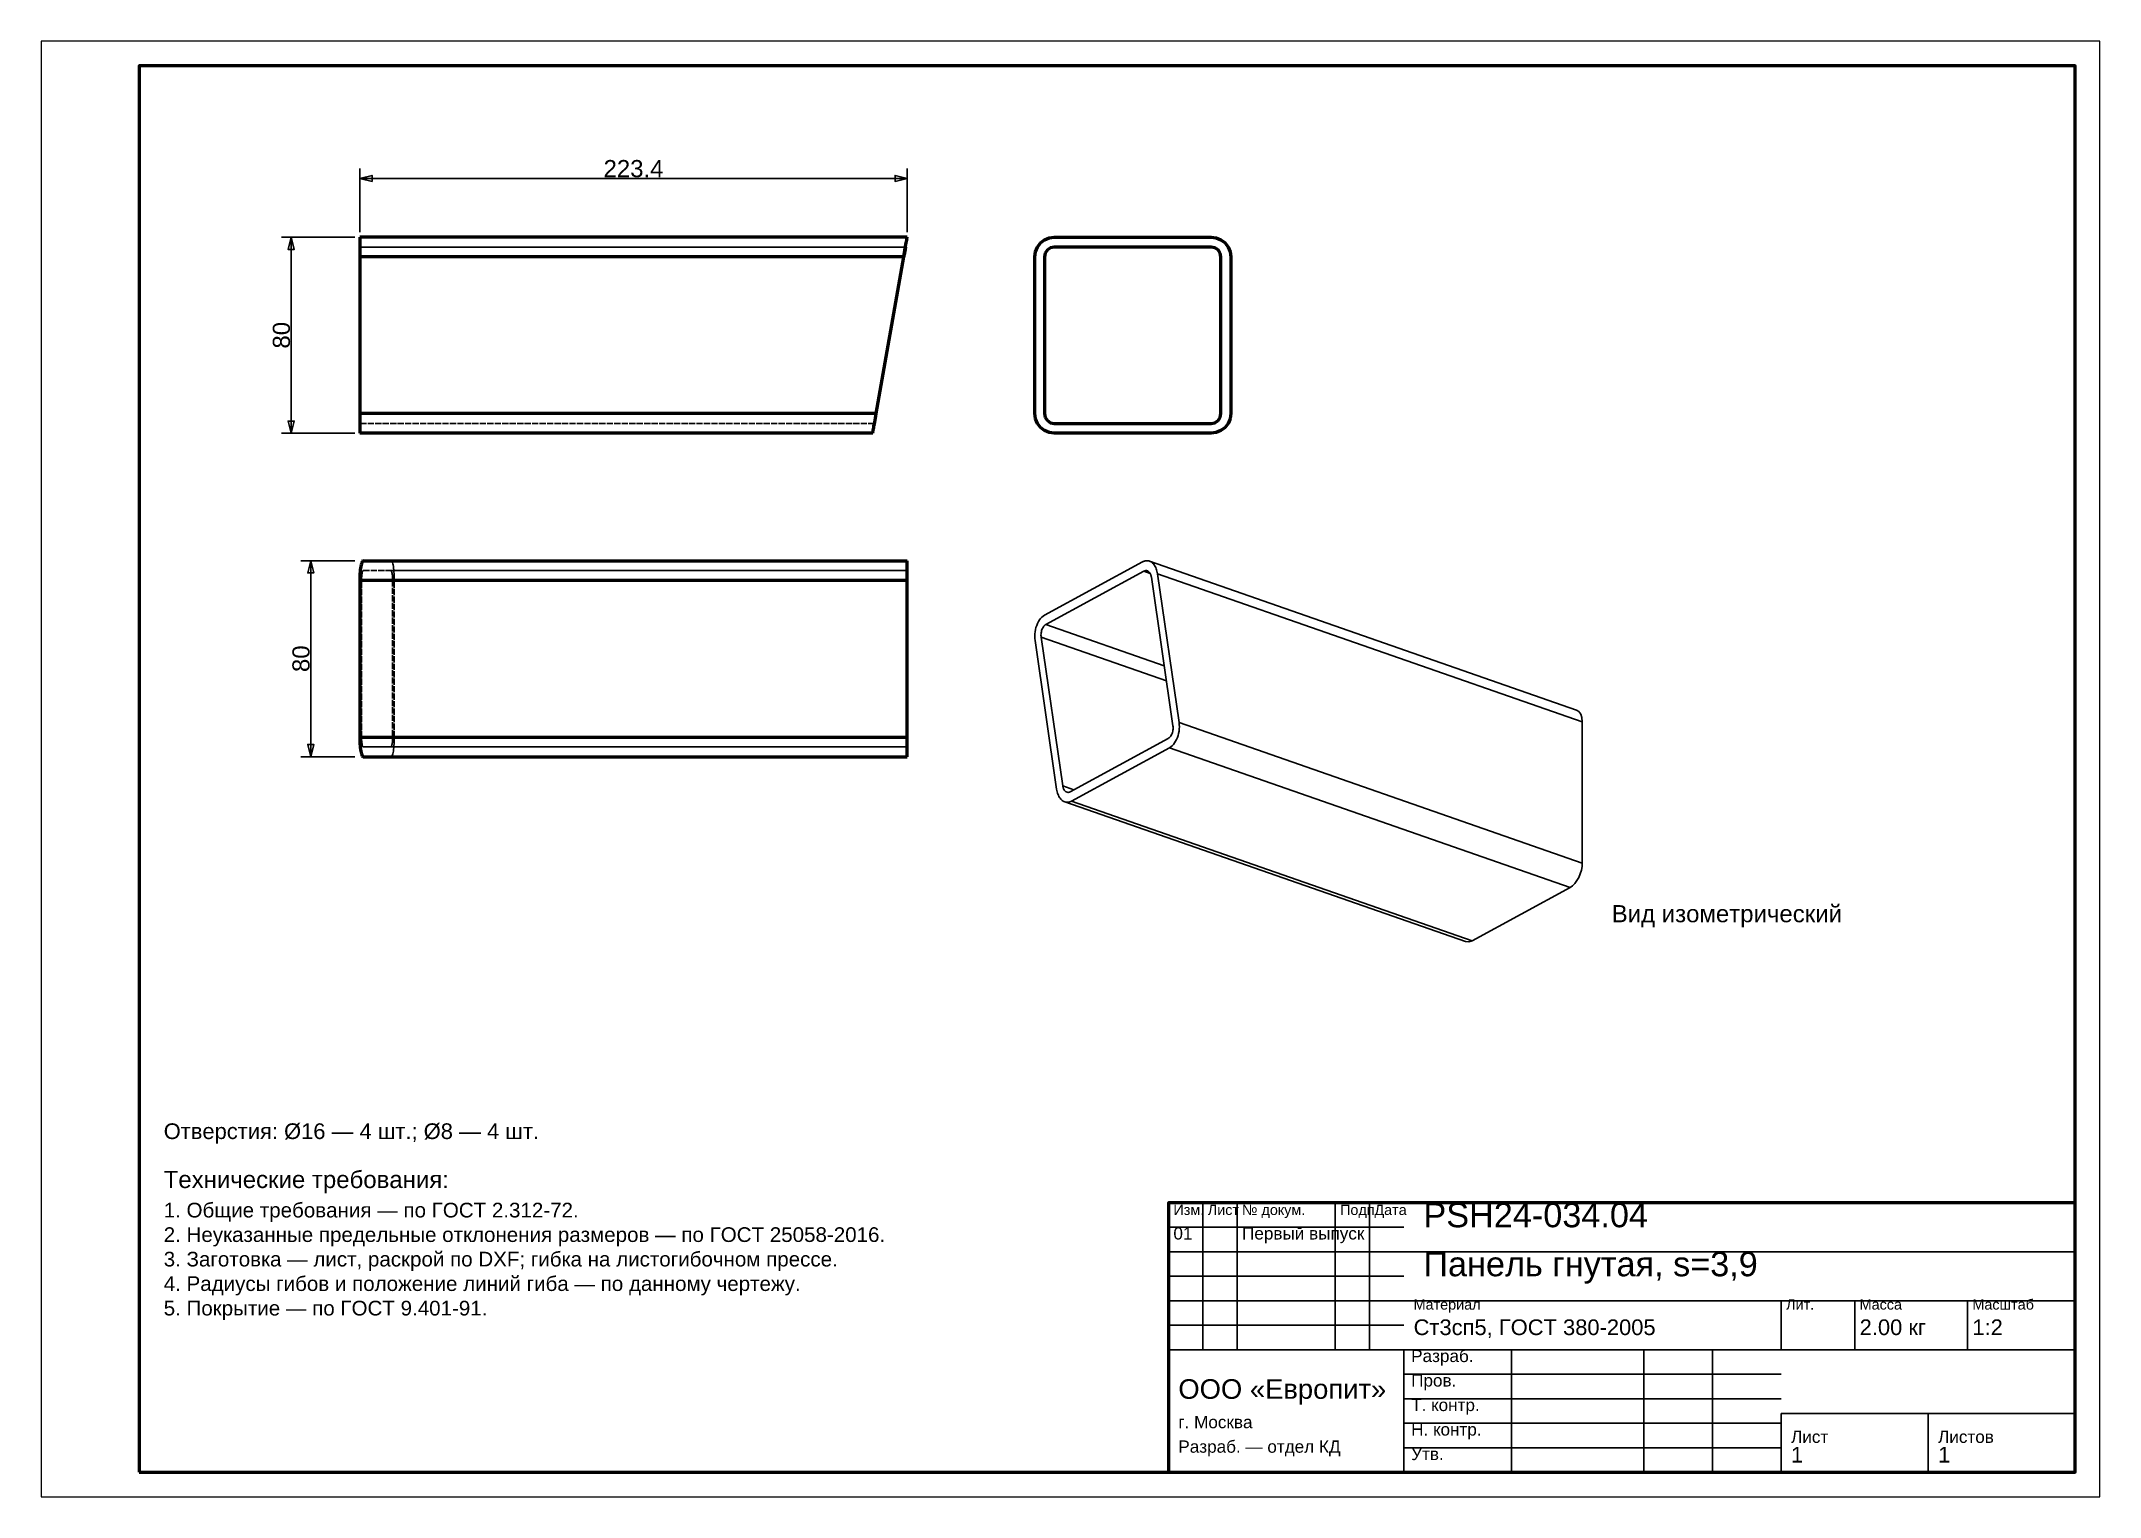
# Model space of a CAD drawing. Header units: millimetres. Extents: x 0 to 420, y 0 to 297.
import ezdxf
from ezdxf.enums import TextEntityAlignment as Align

# ---------------------------------------------------------------- set-up
doc = ezdxf.new("R2010")
doc.units = ezdxf.units.MM
doc.linetypes.add('DASHED', pattern=[1.524, 1.27, -0.254])
doc.styles.add('GOST', font='Arial')

msp = doc.modelspace()

# ---------------------------------------------------------------- linework, layer by layer
at = {"color": 7, "lineweight": 35}
for p, q in [((65, 258), (65, 271)), ((65, 269), (176.7, 269)), ((176.7, 258), (176.7, 271)), ((64, 257), (49, 257)), ((51, 217), (51, 257)), ((64, 217), (49, 217)), ((64, 191), (53, 191)), ((55, 151), (55, 191)), ((64, 151), (53, 151)), ((237, 30), (237, 60)), ((244, 30), (244, 60)), ((264, 30), (264, 60)), ((271, 30), (271, 60)), ((230, 55), (278, 55)), ((230, 50), (278, 50)), ((278, 50), (415, 50)), ((230, 45), (278, 45)), ((230, 40), (278, 40)), ((278, 40), (415, 40)), ((355, 30), (355, 40)), ((370, 30), (370, 40)), ((393, 30), (393, 40)), ((230, 35), (278, 35)), ((230, 30), (278, 30)), ((278, 30), (415, 30)), ((300, 5), (300, 30)), ((327, 5), (327, 30)), ((341, 5), (341, 30)), ((278, 25), (355, 25)), ((278, 20), (355, 20)), ((355, 17), (415, 17)), ((278, 15), (355, 15)), ((278, 10), (355, 10))]:
    msp.add_line(p, q, dxfattribs=at)
at = {"color": 1, "lineweight": 70}
for p, q in [((65, 257), (65, 256.97)), ((176.7, 257), (65, 257)), ((65, 256.97), (65, 256.9)), ((65, 256.9), (65, 256.78)), ((65, 256.78), (65, 256.6)), ((65, 256.6), (65, 256.39)), ((65, 256.39), (65, 256.13)), ((176.55, 256.13), (176.59, 256.39)), ((176.59, 256.39), (176.63, 256.6)), ((176.63, 256.6), (176.66, 256.78)), ((176.66, 256.78), (176.68, 256.9)), ((176.68, 256.9), (176.7, 256.97)), ((176.7, 256.97), (176.7, 257)), ((203.87, 255.83), (204.7, 256.46)), ((204.7, 256.46), (205.66, 256.86)), ((205.66, 256.86), (206.7, 257)), ((206.7, 257), (238.7, 257)), ((238.7, 257), (239.74, 256.86)), ((239.74, 256.86), (240.7, 256.46)), ((240.7, 256.46), (241.53, 255.83)), ((65, 256.13), (65, 255.83)), ((65, 255.83), (65, 255.49)), ((65, 255.49), (65, 255.13)), ((65, 255.13), (65, 254.74)), ((65, 254.74), (65, 254.32)), ((65, 254.32), (65, 253.89)), ((65, 253.89), (65, 253.45)), ((65, 253.45), (65, 253)), ((65, 253), (65, 221)), ((175.99, 253), (65, 253)), ((170.35, 221), (175.99, 253)), ((175.99, 253), (176.07, 253.45)), ((176.03, 253.22), (175.99, 253)), ((175.99, 253), (176.03, 253.22)), ((176.07, 253.45), (176.03, 253.22)), ((176.03, 253.22), (176.07, 253.45)), ((176.07, 253.45), (176.15, 253.89)), ((176.11, 253.66), (176.07, 253.45)), ((176.07, 253.45), (176.11, 253.66)), ((176.15, 253.87), (176.11, 253.66)), ((176.11, 253.66), (176.15, 253.87)), ((176.15, 253.89), (176.23, 254.32)), ((176.18, 254.06), (176.15, 253.87)), ((176.15, 253.87), (176.18, 254.06)), ((176.21, 254.25), (176.18, 254.06)), ((176.18, 254.06), (176.21, 254.25)), ((176.24, 254.41), (176.21, 254.25)), ((176.21, 254.25), (176.24, 254.41)), ((176.23, 254.32), (176.3, 254.74)), ((176.27, 254.56), (176.24, 254.41)), ((176.24, 254.41), (176.27, 254.56)), ((176.29, 254.69), (176.27, 254.56)), ((176.27, 254.56), (176.29, 254.69)), ((176.31, 254.8), (176.29, 254.69)), ((176.29, 254.69), (176.31, 254.8)), ((176.3, 254.74), (176.37, 255.13)), ((176.33, 254.89), (176.31, 254.8)), ((176.31, 254.8), (176.33, 254.89)), ((176.34, 254.95), (176.33, 254.89)), ((176.33, 254.89), (176.34, 254.95)), ((176.35, 254.99), (176.34, 254.95)), ((176.34, 254.95), (176.35, 254.99)), ((176.35, 255), (176.35, 254.99)), ((176.35, 254.99), (176.35, 255)), ((176.37, 255.13), (176.43, 255.49)), ((176.43, 255.49), (176.49, 255.83)), ((176.49, 255.83), (176.55, 256.13)), ((202.7, 253), (202.84, 254.04)), ((202.7, 221), (202.7, 253)), ((202.84, 254.04), (203.24, 255)), ((203.24, 255), (203.87, 255.83)), ((204.85, 253.77), (204.7, 253)), ((204.7, 253), (204.7, 221)), ((205.29, 254.41), (204.85, 253.77)), ((205.93, 254.85), (205.29, 254.41)), ((206.7, 255), (205.93, 254.85)), ((238.7, 255), (206.7, 255)), ((239.47, 254.85), (238.7, 255)), ((240.11, 254.41), (239.47, 254.85)), ((240.55, 253.77), (240.11, 254.41)), ((240.7, 253), (240.55, 253.77)), ((240.7, 221), (240.7, 253)), ((241.53, 255.83), (242.16, 255)), ((242.16, 255), (242.56, 254.04)), ((242.56, 254.04), (242.7, 253)), ((242.7, 253), (242.7, 221)), ((65, 221), (65, 220.55)), ((170.35, 221), (65, 221)), ((65, 220.55), (65, 220.11)), ((65, 220.11), (65, 219.68)), ((65, 219.68), (65, 219.26)), ((65, 219.26), (65, 218.87)), ((65, 218.87), (65, 218.51)), ((65, 218.51), (65, 218.17)), ((169.85, 218.17), (169.91, 218.51)), ((169.91, 218.51), (169.98, 218.87)), ((169.98, 218.87), (170.05, 219.26)), ((170.05, 219.26), (170.12, 219.68)), ((170.12, 219.68), (170.2, 220.11)), ((170.2, 220.11), (170.27, 220.55)), ((170.27, 220.55), (170.35, 221)), ((202.84, 219.96), (202.7, 221)), ((203.24, 219), (202.84, 219.96)), ((203.87, 218.17), (203.24, 219)), ((204.7, 221), (204.85, 220.23)), ((204.85, 220.23), (205.29, 219.59)), ((205.29, 219.59), (205.93, 219.15)), ((205.93, 219.15), (206.7, 219)), ((206.7, 219), (238.7, 219)), ((238.7, 219), (239.47, 219.15)), ((239.47, 219.15), (240.11, 219.59)), ((240.11, 219.59), (240.55, 220.23)), ((240.55, 220.23), (240.7, 221)), ((242.16, 219), (241.53, 218.17)), ((242.56, 219.96), (242.16, 219)), ((242.7, 221), (242.56, 219.96)), ((65, 218.17), (65, 217.87)), ((65, 217.87), (65, 217.61)), ((65, 217.61), (65, 217.4)), ((65, 217.4), (65, 217.22)), ((65, 217.22), (65, 217.1)), ((65, 217.1), (65, 217.03)), ((65, 217.03), (65, 217)), ((169.65, 217), (65, 217)), ((169.65, 217.03), (169.66, 217.1)), ((169.65, 217), (169.65, 217.03)), ((169.66, 217.1), (169.69, 217.22)), ((169.69, 217.22), (169.72, 217.4)), ((169.72, 217.4), (169.76, 217.61)), ((169.76, 217.61), (169.8, 217.87)), ((169.8, 217.87), (169.85, 218.17)), ((204.7, 217.54), (203.87, 218.17)), ((205.66, 217.14), (204.7, 217.54)), ((206.7, 217), (205.66, 217.14)), ((238.7, 217), (206.7, 217)), ((239.74, 217.14), (238.7, 217)), ((240.7, 217.54), (239.74, 217.14)), ((241.53, 218.17), (240.7, 217.54)), ((65.11, 189.13), (65.07, 188.74)), ((65.15, 189.49), (65.11, 189.13)), ((65.21, 189.83), (65.15, 189.49)), ((65.27, 190.13), (65.21, 189.83)), ((65.33, 190.39), (65.27, 190.13)), ((65.4, 190.6), (65.33, 190.39)), ((65.47, 190.78), (65.4, 190.6)), ((65.55, 190.9), (65.47, 190.78)), ((65.63, 190.97), (65.55, 190.9)), ((65.71, 191), (65.63, 190.97)), ((65.71, 191), (176.7, 191)), ((176.7, 190.97), (176.7, 191)), ((176.7, 190.9), (176.7, 190.97)), ((176.7, 190.78), (176.7, 190.9)), ((176.7, 190.6), (176.7, 190.78)), ((176.7, 190.39), (176.7, 190.6)), ((176.7, 190.13), (176.7, 190.39)), ((176.7, 189.83), (176.7, 190.13)), ((176.7, 189.49), (176.7, 189.83)), ((176.7, 189.13), (176.7, 189.49)), ((176.7, 188.74), (176.7, 189.13)), ((65.02, 187.89), (65, 187.45)), ((65, 187.45), (65, 187)), ((65, 187), (65, 155)), ((65, 187), (176.7, 187)), ((65.04, 188.32), (65.02, 187.89)), ((65.07, 188.74), (65.04, 188.32)), ((176.7, 188.32), (176.7, 188.74)), ((176.7, 187.89), (176.7, 188.32)), ((176.7, 187.45), (176.7, 187.89)), ((176.7, 187), (176.7, 187.45)), ((176.7, 155), (176.7, 187)), ((65, 155), (65, 154.55)), ((65, 155), (176.7, 155)), ((65, 154.55), (65.02, 154.11)), ((65.02, 154.11), (65.04, 153.68)), ((65.04, 153.68), (65.07, 153.26)), ((65.07, 153.26), (65.11, 152.87)), ((65.11, 152.87), (65.15, 152.51)), ((65.15, 152.51), (65.21, 152.17)), ((65.21, 152.17), (65.27, 151.87)), ((65.27, 151.87), (65.33, 151.61)), ((65.33, 151.61), (65.4, 151.4)), ((65.4, 151.4), (65.47, 151.22)), ((65.47, 151.22), (65.55, 151.1)), ((176.7, 154.55), (176.7, 155)), ((176.7, 154.11), (176.7, 154.55)), ((176.7, 153.68), (176.7, 154.11)), ((176.7, 153.26), (176.7, 153.68)), ((176.7, 152.87), (176.7, 153.26)), ((176.7, 152.51), (176.7, 152.87)), ((176.7, 152.17), (176.7, 152.51)), ((176.7, 151.87), (176.7, 152.17)), ((176.7, 151.61), (176.7, 151.87)), ((176.7, 151.4), (176.7, 151.61)), ((176.7, 151.22), (176.7, 151.4)), ((176.7, 151.1), (176.7, 151.22)), ((65.55, 151.1), (65.63, 151.03)), ((65.63, 151.03), (65.71, 151)), ((65.71, 151), (176.7, 151)), ((176.7, 151.03), (176.7, 151.1)), ((176.7, 151), (176.7, 151.03))]:
    msp.add_line(p, q, dxfattribs=at)
at = {"color": 5, "linetype": 'DASHED', "lineweight": 35}
for p, q in [((176.7, 257), (65, 257)), ((65, 256.97), (65, 257)), ((65, 256.9), (65, 256.97)), ((65, 256.78), (65, 256.9)), ((65, 256.6), (65, 256.78)), ((65, 256.39), (65, 256.6)), ((65, 256.13), (65, 256.39)), ((176.59, 256.39), (176.55, 256.13)), ((176.63, 256.6), (176.59, 256.39)), ((176.66, 256.78), (176.63, 256.6)), ((176.68, 256.9), (176.66, 256.78)), ((176.7, 256.97), (176.68, 256.9)), ((176.7, 257), (176.7, 256.97)), ((204.57, 256.39), (204.21, 256.13)), ((204.96, 256.6), (204.57, 256.39)), ((205.38, 256.78), (204.96, 256.6)), ((205.81, 256.9), (205.38, 256.78)), ((206.25, 256.97), (205.81, 256.9)), ((206.7, 257), (206.25, 256.97)), ((238.7, 257), (206.7, 257)), ((239.15, 256.97), (238.7, 257)), ((239.59, 256.9), (239.15, 256.97)), ((240.02, 256.78), (239.59, 256.9)), ((240.44, 256.6), (240.02, 256.78)), ((240.83, 256.39), (240.44, 256.6)), ((241.19, 256.13), (240.83, 256.39)), ((65, 255.83), (65, 256.13)), ((65, 255.49), (65, 255.83)), ((65, 255.13), (65, 255.49)), ((65, 254.74), (65, 255.13)), ((65, 254.99), (65, 255)), ((176.35, 255), (65, 255)), ((65, 255), (176.35, 255)), ((65, 255), (65, 254.99)), ((65, 254.95), (65, 254.99)), ((65, 254.99), (65, 254.95)), ((65, 254.89), (65, 254.95)), ((65, 254.95), (65, 254.89)), ((65, 254.8), (65, 254.89)), ((65, 254.89), (65, 254.8)), ((65, 254.69), (65, 254.8)), ((65, 254.8), (65, 254.69)), ((65, 254.32), (65, 254.74)), ((65, 254.56), (65, 254.69)), ((65, 254.69), (65, 254.56)), ((65, 254.41), (65, 254.56)), ((65, 254.56), (65, 254.41)), ((65, 254.25), (65, 254.41)), ((65, 254.41), (65, 254.25)), ((65, 253.89), (65, 254.32)), ((65, 254.06), (65, 254.25)), ((65, 254.25), (65, 254.06)), ((65, 253.87), (65, 254.06)), ((65, 254.06), (65, 253.87)), ((65, 253.45), (65, 253.89)), ((65, 253.66), (65, 253.87)), ((65, 253.87), (65, 253.66)), ((65, 253.45), (65, 253.66)), ((65, 253.66), (65, 253.45)), ((65, 253.22), (65, 253.45)), ((65, 253.45), (65, 253.22)), ((65, 253), (65, 253.45)), ((65, 253), (65, 253.22)), ((65, 253.22), (65, 253)), ((65, 221), (65, 253)), ((65, 253), (65, 221)), ((65, 221), (65, 253)), ((175.99, 253), (170.35, 221)), ((175.99, 253), (170.35, 221)), ((170.35, 221), (175.99, 253)), ((176.07, 253.45), (175.99, 253)), ((176.15, 253.89), (176.07, 253.45)), ((176.23, 254.32), (176.15, 253.89)), ((176.3, 254.74), (176.23, 254.32)), ((176.37, 255.13), (176.3, 254.74)), ((176.43, 255.49), (176.37, 255.13)), ((176.49, 255.83), (176.43, 255.49)), ((176.55, 256.13), (176.49, 255.83)), ((202.73, 253.45), (202.7, 253)), ((202.7, 253), (202.7, 221)), ((202.8, 253.89), (202.73, 253.45)), ((202.92, 254.32), (202.8, 253.89)), ((203.1, 254.74), (202.92, 254.32)), ((203.31, 255.13), (203.1, 254.74)), ((203.57, 255.49), (203.31, 255.13)), ((203.87, 255.83), (203.57, 255.49)), ((204.21, 256.13), (203.87, 255.83)), ((204.7, 253), (204.71, 253.22)), ((204.7, 221), (204.7, 253)), ((204.71, 253.22), (204.75, 253.45)), ((204.75, 253.45), (204.81, 253.66)), ((204.81, 253.66), (204.9, 253.87)), ((204.9, 253.87), (205.01, 254.06)), ((205.01, 254.06), (205.14, 254.25)), ((205.14, 254.25), (205.29, 254.41)), ((205.29, 254.41), (205.45, 254.56)), ((205.45, 254.56), (205.64, 254.69)), ((205.64, 254.69), (205.83, 254.8)), ((205.83, 254.8), (206.04, 254.89)), ((206.04, 254.89), (206.25, 254.95)), ((206.25, 254.95), (206.48, 254.99)), ((206.48, 254.99), (206.7, 255)), ((206.7, 255), (238.7, 255)), ((238.7, 255), (238.92, 254.99)), ((238.92, 254.99), (239.15, 254.95)), ((239.15, 254.95), (239.36, 254.89)), ((239.36, 254.89), (239.57, 254.8)), ((239.57, 254.8), (239.76, 254.69)), ((239.76, 254.69), (239.95, 254.56)), ((239.95, 254.56), (240.11, 254.41)), ((240.11, 254.41), (240.26, 254.25)), ((240.26, 254.25), (240.39, 254.06)), ((240.39, 254.06), (240.5, 253.87)), ((240.5, 253.87), (240.59, 253.66)), ((240.59, 253.66), (240.65, 253.45)), ((240.65, 253.45), (240.69, 253.22)), ((240.69, 253.22), (240.7, 253)), ((240.7, 253), (240.7, 221)), ((241.53, 255.83), (241.19, 256.13)), ((241.83, 255.49), (241.53, 255.83)), ((242.09, 255.13), (241.83, 255.49)), ((242.3, 254.74), (242.09, 255.13)), ((242.48, 254.32), (242.3, 254.74)), ((242.6, 253.89), (242.48, 254.32)), ((242.67, 253.45), (242.6, 253.89)), ((242.7, 253), (242.67, 253.45)), ((242.7, 221), (242.7, 253)), ((65, 220.78), (65, 221)), ((65, 220.55), (65, 221)), ((65, 221), (65, 220.78)), ((65, 220.55), (65, 220.78)), ((65, 220.78), (65, 220.55)), ((65, 220.34), (65, 220.55)), ((65, 220.11), (65, 220.55)), ((65, 220.55), (65, 220.34)), ((65, 220.13), (65, 220.34)), ((65, 220.34), (65, 220.13)), ((65, 219.94), (65, 220.13)), ((65, 220.13), (65, 219.94)), ((65, 219.68), (65, 220.11)), ((65, 219.75), (65, 219.94)), ((65, 219.94), (65, 219.75)), ((65, 219.59), (65, 219.75)), ((65, 219.75), (65, 219.59)), ((65, 219.26), (65, 219.68)), ((65, 219.44), (65, 219.59)), ((65, 219.59), (65, 219.44)), ((65, 219.31), (65, 219.44)), ((65, 219.44), (65, 219.31)), ((65, 219.2), (65, 219.31)), ((65, 219.31), (65, 219.2)), ((65, 218.87), (65, 219.26)), ((65, 219.11), (65, 219.2)), ((65, 219.2), (65, 219.11)), ((65, 219.05), (65, 219.11)), ((65, 219.11), (65, 219.05)), ((65, 219.01), (65, 219.05)), ((65, 219.05), (65, 219.01)), ((65, 219), (65, 219.01)), ((65, 219.01), (65, 219)), ((170, 219), (65, 219)), ((170, 219), (65, 219)), ((65, 218.51), (65, 218.87)), ((65, 218.17), (65, 218.51)), ((169.91, 218.51), (169.85, 218.17)), ((169.98, 218.87), (169.91, 218.51)), ((170.05, 219.26), (169.98, 218.87)), ((170.01, 219.05), (170, 219.01)), ((170, 219.01), (170.01, 219.05)), ((170, 219.01), (170, 219)), ((170, 219), (170, 219.01)), ((170.02, 219.11), (170.01, 219.05)), ((170.01, 219.05), (170.02, 219.11)), ((170.03, 219.2), (170.02, 219.11)), ((170.02, 219.11), (170.03, 219.2)), ((170.05, 219.31), (170.03, 219.2)), ((170.03, 219.2), (170.05, 219.31)), ((170.12, 219.68), (170.05, 219.26)), ((170.08, 219.44), (170.05, 219.31)), ((170.05, 219.31), (170.08, 219.44)), ((170.1, 219.59), (170.08, 219.44)), ((170.08, 219.44), (170.1, 219.59)), ((170.13, 219.75), (170.1, 219.59)), ((170.1, 219.59), (170.13, 219.75)), ((170.2, 220.11), (170.12, 219.68)), ((170.16, 219.94), (170.13, 219.75)), ((170.13, 219.75), (170.16, 219.94)), ((170.2, 220.13), (170.16, 219.94)), ((170.16, 219.94), (170.2, 220.13)), ((170.27, 220.55), (170.2, 220.11)), ((170.24, 220.34), (170.2, 220.13)), ((170.2, 220.13), (170.24, 220.34)), ((170.27, 220.55), (170.24, 220.34)), ((170.24, 220.34), (170.27, 220.55)), ((170.35, 221), (170.27, 220.55)), ((170.31, 220.78), (170.27, 220.55)), ((170.27, 220.55), (170.31, 220.78)), ((170.35, 221), (170.31, 220.78)), ((170.31, 220.78), (170.35, 221)), ((202.7, 221), (202.73, 220.55)), ((202.73, 220.55), (202.8, 220.11)), ((202.8, 220.11), (202.92, 219.68)), ((202.92, 219.68), (203.1, 219.26)), ((203.1, 219.26), (203.31, 218.87)), ((203.31, 218.87), (203.57, 218.51)), ((203.57, 218.51), (203.87, 218.17)), ((204.71, 220.78), (204.7, 221)), ((204.75, 220.55), (204.71, 220.78)), ((204.81, 220.34), (204.75, 220.55)), ((204.9, 220.13), (204.81, 220.34)), ((205.01, 219.94), (204.9, 220.13)), ((205.14, 219.75), (205.01, 219.94)), ((205.29, 219.59), (205.14, 219.75)), ((205.45, 219.44), (205.29, 219.59)), ((205.64, 219.31), (205.45, 219.44)), ((205.83, 219.2), (205.64, 219.31)), ((206.04, 219.11), (205.83, 219.2)), ((206.25, 219.05), (206.04, 219.11)), ((206.48, 219.01), (206.25, 219.05)), ((206.7, 219), (206.48, 219.01)), ((238.7, 219), (206.7, 219)), ((238.92, 219.01), (238.7, 219)), ((239.15, 219.05), (238.92, 219.01)), ((239.36, 219.11), (239.15, 219.05)), ((239.57, 219.2), (239.36, 219.11)), ((239.76, 219.31), (239.57, 219.2)), ((239.95, 219.44), (239.76, 219.31)), ((240.11, 219.59), (239.95, 219.44)), ((240.26, 219.75), (240.11, 219.59)), ((240.39, 219.94), (240.26, 219.75)), ((240.5, 220.13), (240.39, 219.94)), ((240.59, 220.34), (240.5, 220.13)), ((240.65, 220.55), (240.59, 220.34)), ((240.69, 220.78), (240.65, 220.55)), ((240.7, 221), (240.69, 220.78)), ((241.53, 218.17), (241.83, 218.51)), ((241.83, 218.51), (242.09, 218.87)), ((242.09, 218.87), (242.3, 219.26)), ((242.3, 219.26), (242.48, 219.68)), ((242.48, 219.68), (242.6, 220.11)), ((242.6, 220.11), (242.67, 220.55)), ((242.67, 220.55), (242.7, 221)), ((65, 217.87), (65, 218.17)), ((65, 217.61), (65, 217.87)), ((65, 217.4), (65, 217.61)), ((65, 217.22), (65, 217.4)), ((65, 217.1), (65, 217.22)), ((65, 217.03), (65, 217.1)), ((65, 217), (65, 217.03)), ((169.65, 217), (65, 217)), ((169.66, 217.1), (169.65, 217.03)), ((169.65, 217.03), (169.65, 217)), ((169.69, 217.22), (169.66, 217.1)), ((169.72, 217.4), (169.69, 217.22)), ((169.76, 217.61), (169.72, 217.4)), ((169.8, 217.87), (169.76, 217.61)), ((169.85, 218.17), (169.8, 217.87)), ((203.87, 218.17), (204.21, 217.87)), ((204.21, 217.87), (204.57, 217.61)), ((204.57, 217.61), (204.96, 217.4)), ((204.96, 217.4), (205.38, 217.22)), ((205.38, 217.22), (205.81, 217.1)), ((205.81, 217.1), (206.25, 217.03)), ((206.25, 217.03), (206.7, 217)), ((206.7, 217), (238.7, 217)), ((238.7, 217), (239.15, 217.03)), ((239.15, 217.03), (239.59, 217.1)), ((239.59, 217.1), (240.02, 217.22)), ((240.02, 217.22), (240.44, 217.4)), ((240.44, 217.4), (240.83, 217.61)), ((240.83, 217.61), (241.19, 217.87)), ((241.19, 217.87), (241.53, 218.17)), ((65.67, 188.99), (65.71, 189)), ((71.35, 191), (65.71, 191)), ((65.71, 189), (71.35, 189)), ((65.71, 189), (176.7, 189)), ((71.43, 190.97), (71.35, 191)), ((71.35, 191), (176.7, 191)), ((71.35, 189), (71.39, 188.99)), ((71.35, 189), (176.7, 189)), ((71.5, 190.9), (71.43, 190.97)), ((71.58, 190.78), (71.5, 190.9)), ((71.65, 190.6), (71.58, 190.78)), ((71.72, 190.39), (71.65, 190.6)), ((71.79, 190.13), (71.72, 190.39)), ((71.85, 189.83), (71.79, 190.13)), ((71.9, 189.49), (71.85, 189.83)), ((71.94, 189.13), (71.9, 189.49)), ((71.98, 188.74), (71.94, 189.13)), ((176.7, 191), (176.7, 190.97)), ((176.7, 190.97), (176.7, 190.9)), ((176.7, 190.9), (176.7, 190.78)), ((176.7, 190.78), (176.7, 190.6)), ((176.7, 190.6), (176.7, 190.39)), ((176.7, 190.39), (176.7, 190.13)), ((176.7, 190.13), (176.7, 189.83)), ((176.7, 189.83), (176.7, 189.49)), ((176.7, 189.49), (176.7, 189.13)), ((176.7, 189.13), (176.7, 188.74)), ((176.7, 188.99), (176.7, 189)), ((176.7, 189), (176.7, 188.99)), ((65.35, 187.22), (65.36, 187.45)), ((65.35, 187), (65.35, 187.22)), ((65.35, 155), (65.35, 187)), ((65.36, 187.45), (65.37, 187.66)), ((65.37, 187.66), (65.39, 187.87)), ((65.39, 187.87), (65.41, 188.06)), ((65.41, 188.06), (65.43, 188.25)), ((65.43, 188.25), (65.46, 188.41)), ((65.46, 188.41), (65.49, 188.56)), ((65.49, 188.56), (65.52, 188.69)), ((65.52, 188.69), (65.55, 188.8)), ((65.55, 188.8), (65.59, 188.89)), ((65.59, 188.89), (65.63, 188.95)), ((65.63, 188.95), (65.67, 188.99)), ((71.39, 188.99), (71.43, 188.95)), ((71.43, 188.95), (71.46, 188.89)), ((71.46, 188.89), (71.5, 188.8)), ((71.5, 188.8), (71.54, 188.69)), ((71.54, 188.69), (71.57, 188.56)), ((71.57, 188.56), (71.6, 188.41)), ((71.6, 188.41), (71.62, 188.25)), ((71.62, 188.25), (71.65, 188.06)), ((71.65, 188.06), (71.67, 187.87)), ((71.67, 187.87), (71.68, 187.66)), ((71.68, 187.66), (71.69, 187.45)), ((71.69, 187.45), (71.7, 187.22)), ((71.7, 187.22), (71.7, 187)), ((71.7, 187), (71.7, 155)), ((72.01, 188.32), (71.98, 188.74)), ((72.04, 187.89), (72.01, 188.32)), ((72.05, 187.45), (72.04, 187.89)), ((72.05, 187), (72.05, 187.45)), ((72.05, 155), (72.05, 187)), ((176.7, 188.95), (176.7, 188.99)), ((176.7, 188.99), (176.7, 188.95)), ((176.7, 188.89), (176.7, 188.95)), ((176.7, 188.95), (176.7, 188.89)), ((176.7, 188.8), (176.7, 188.89)), ((176.7, 188.89), (176.7, 188.8)), ((176.7, 188.69), (176.7, 188.8)), ((176.7, 188.8), (176.7, 188.69)), ((176.7, 188.74), (176.7, 188.32)), ((176.7, 188.56), (176.7, 188.69)), ((176.7, 188.69), (176.7, 188.56)), ((176.7, 188.41), (176.7, 188.56)), ((176.7, 188.56), (176.7, 188.41)), ((176.7, 188.25), (176.7, 188.41)), ((176.7, 188.41), (176.7, 188.25)), ((176.7, 188.32), (176.7, 187.89)), ((176.7, 188.06), (176.7, 188.25)), ((176.7, 188.25), (176.7, 188.06)), ((176.7, 187.87), (176.7, 188.06)), ((176.7, 188.06), (176.7, 187.87)), ((176.7, 187.89), (176.7, 187.45)), ((176.7, 187.66), (176.7, 187.87)), ((176.7, 187.87), (176.7, 187.66)), ((176.7, 187.45), (176.7, 187.66)), ((176.7, 187.66), (176.7, 187.45)), ((176.7, 187.22), (176.7, 187.45)), ((176.7, 187.45), (176.7, 187.22)), ((176.7, 187.45), (176.7, 187)), ((176.7, 187), (176.7, 187.22)), ((176.7, 187.22), (176.7, 187)), ((176.7, 187), (176.7, 155)), ((176.7, 187), (176.7, 155)), ((176.7, 155), (176.7, 187)), ((65.35, 154.78), (65.35, 155)), ((65.36, 154.55), (65.35, 154.78)), ((65.37, 154.34), (65.36, 154.55)), ((65.39, 154.13), (65.37, 154.34)), ((65.41, 153.94), (65.39, 154.13)), ((65.43, 153.75), (65.41, 153.94)), ((65.46, 153.59), (65.43, 153.75)), ((65.49, 153.44), (65.46, 153.59)), ((65.52, 153.31), (65.49, 153.44)), ((65.55, 153.2), (65.52, 153.31)), ((65.59, 153.11), (65.55, 153.2)), ((65.63, 153.05), (65.59, 153.11)), ((65.67, 153.01), (65.63, 153.05)), ((65.71, 153), (65.67, 153.01)), ((71.35, 153), (65.71, 153)), ((65.71, 153), (176.7, 153)), ((71.39, 153.01), (71.35, 153)), ((71.35, 153), (176.7, 153)), ((71.43, 153.05), (71.39, 153.01)), ((71.46, 153.11), (71.43, 153.05)), ((71.5, 153.2), (71.46, 153.11)), ((71.54, 153.31), (71.5, 153.2)), ((71.5, 151.1), (71.58, 151.22)), ((71.57, 153.44), (71.54, 153.31)), ((71.6, 153.59), (71.57, 153.44)), ((71.58, 151.22), (71.65, 151.4)), ((71.62, 153.75), (71.6, 153.59)), ((71.65, 153.94), (71.62, 153.75)), ((71.67, 154.13), (71.65, 153.94)), ((71.65, 151.4), (71.72, 151.61)), ((71.68, 154.34), (71.67, 154.13)), ((71.69, 154.55), (71.68, 154.34)), ((71.7, 154.78), (71.69, 154.55)), ((71.7, 155), (71.7, 154.78)), ((71.72, 151.61), (71.79, 151.87)), ((71.79, 151.87), (71.85, 152.17)), ((71.85, 152.17), (71.9, 152.51)), ((71.9, 152.51), (71.94, 152.87)), ((71.94, 152.87), (71.98, 153.26)), ((71.98, 153.26), (72.01, 153.68)), ((72.01, 153.68), (72.04, 154.11)), ((72.04, 154.11), (72.05, 154.55)), ((72.05, 154.55), (72.05, 155)), ((176.7, 155), (176.7, 154.55)), ((176.7, 154.78), (176.7, 155)), ((176.7, 155), (176.7, 154.78)), ((176.7, 154.55), (176.7, 154.78)), ((176.7, 154.78), (176.7, 154.55)), ((176.7, 154.55), (176.7, 154.11)), ((176.7, 154.34), (176.7, 154.55)), ((176.7, 154.55), (176.7, 154.34)), ((176.7, 154.13), (176.7, 154.34)), ((176.7, 154.34), (176.7, 154.13)), ((176.7, 153.94), (176.7, 154.13)), ((176.7, 154.13), (176.7, 153.94)), ((176.7, 154.11), (176.7, 153.68)), ((176.7, 153.75), (176.7, 153.94)), ((176.7, 153.94), (176.7, 153.75)), ((176.7, 153.59), (176.7, 153.75)), ((176.7, 153.75), (176.7, 153.59)), ((176.7, 153.68), (176.7, 153.26)), ((176.7, 153.44), (176.7, 153.59)), ((176.7, 153.59), (176.7, 153.44)), ((176.7, 153.31), (176.7, 153.44)), ((176.7, 153.44), (176.7, 153.31)), ((176.7, 153.2), (176.7, 153.31)), ((176.7, 153.31), (176.7, 153.2)), ((176.7, 153.26), (176.7, 152.87)), ((176.7, 153.11), (176.7, 153.2)), ((176.7, 153.2), (176.7, 153.11)), ((176.7, 153.05), (176.7, 153.11)), ((176.7, 153.11), (176.7, 153.05)), ((176.7, 153.01), (176.7, 153.05)), ((176.7, 153.05), (176.7, 153.01)), ((176.7, 153), (176.7, 153.01)), ((176.7, 153.01), (176.7, 153)), ((176.7, 152.87), (176.7, 152.51)), ((176.7, 152.51), (176.7, 152.17)), ((176.7, 152.17), (176.7, 151.87)), ((176.7, 151.87), (176.7, 151.61)), ((176.7, 151.61), (176.7, 151.4)), ((176.7, 151.4), (176.7, 151.22)), ((176.7, 151.22), (176.7, 151.1)), ((65.71, 151), (71.35, 151)), ((71.35, 151), (71.43, 151.03)), ((176.7, 151), (71.35, 151)), ((71.43, 151.03), (71.5, 151.1)), ((176.7, 151.1), (176.7, 151.03)), ((176.7, 151.03), (176.7, 151))]:
    msp.add_line(p, q, dxfattribs=at)
at = {"color": 1, "lineweight": 35}
for p, q in [((204.71, 179.87), (224.7, 190.76)), ((224.7, 190.76), (224.8, 190.81)), ((224.8, 190.81), (224.9, 190.86)), ((224.9, 190.86), (225, 190.9)), ((225, 190.9), (225.1, 190.93)), ((225.1, 190.93), (225.2, 190.96)), ((225.2, 190.96), (225.3, 190.98)), ((225.3, 190.98), (225.4, 190.99)), ((225.4, 190.99), (225.5, 191)), ((225.5, 191), (225.61, 191)), ((225.61, 191), (225.71, 190.99)), ((225.71, 190.99), (225.81, 190.98)), ((225.81, 190.98), (225.9, 190.97)), ((225.9, 190.97), (226, 190.94)), ((226, 190.94), (226.1, 190.91)), ((226.1, 190.91), (226.27, 190.84)), ((226.1, 190.91), (313.24, 160.53)), ((226.27, 190.84), (226.44, 190.75)), ((226.44, 190.75), (226.6, 190.64)), ((226.6, 190.64), (226.75, 190.51)), ((226.75, 190.51), (226.9, 190.36)), ((226.9, 190.36), (227.04, 190.19)), ((227.04, 190.19), (227.16, 190)), ((227.16, 190), (227.28, 189.8)), ((227.28, 189.8), (227.39, 189.59)), ((227.39, 189.59), (227.49, 189.36)), ((227.49, 189.36), (227.57, 189.12)), ((227.57, 189.12), (227.64, 188.87)), ((224.97, 188.87), (204.98, 177.98)), ((225.02, 188.89), (224.97, 188.87)), ((226.25, 188.42), (224.97, 188.87)), ((225.07, 188.92), (225.02, 188.89)), ((225.12, 188.93), (225.07, 188.92)), ((225.17, 188.95), (225.12, 188.93)), ((225.22, 188.96), (225.17, 188.95)), ((225.28, 188.97), (225.22, 188.96)), ((225.33, 188.98), (225.28, 188.97)), ((225.38, 188.98), (225.33, 188.98)), ((225.43, 188.99), (225.38, 188.98)), ((225.48, 188.98), (225.43, 188.99)), ((225.53, 188.98), (225.48, 188.98)), ((225.58, 188.97), (225.53, 188.98)), ((225.63, 188.96), (225.58, 188.97)), ((225.67, 188.94), (225.63, 188.96)), ((225.76, 188.91), (225.67, 188.94)), ((225.84, 188.86), (225.76, 188.91)), ((225.92, 188.8), (225.84, 188.86)), ((226, 188.74), (225.92, 188.8)), ((226.07, 188.66), (226, 188.74)), ((226.14, 188.58), (226.07, 188.66)), ((226.21, 188.49), (226.14, 188.58)), ((226.27, 188.39), (226.21, 188.49)), ((226.32, 188.28), (226.27, 188.39)), ((226.37, 188.17), (226.32, 188.28)), ((226.41, 188.05), (226.37, 188.17)), ((226.45, 187.92), (226.41, 188.05)), ((226.48, 187.79), (226.45, 187.92)), ((226.5, 187.65), (226.48, 187.79)), ((230.9, 157.31), (226.5, 187.65)), ((227.64, 188.87), (227.7, 188.6)), ((227.7, 188.6), (227.75, 188.33)), ((227.75, 188.33), (232.15, 157.99)), ((227.75, 188.33), (314.42, 158.12)), ((202.72, 176.05), (202.77, 176.5)), ((202.77, 176.5), (202.85, 176.95)), ((202.85, 176.95), (202.96, 177.38)), ((202.96, 177.38), (203.1, 177.8)), ((203.1, 177.8), (203.27, 178.2)), ((203.27, 178.2), (203.46, 178.57)), ((203.46, 178.57), (203.68, 178.91)), ((203.68, 178.91), (203.91, 179.21)), ((203.91, 179.21), (204.17, 179.48)), ((204.05, 176.52), (204.01, 176.29)), ((204.11, 176.73), (204.05, 176.52)), ((204.18, 176.94), (204.11, 176.73)), ((204.17, 179.48), (204.43, 179.7)), ((204.26, 177.14), (204.18, 176.94)), ((204.36, 177.33), (204.26, 177.14)), ((204.47, 177.5), (204.36, 177.33)), ((204.43, 179.7), (204.71, 179.87)), ((204.59, 177.65), (204.47, 177.5)), ((204.71, 177.78), (204.59, 177.65)), ((204.85, 177.89), (204.71, 177.78)), ((204.98, 177.98), (204.85, 177.89)), ((204.98, 177.98), (229.13, 169.56)), ((202.7, 175.6), (202.72, 176.05)), ((202.71, 175.15), (202.7, 175.6)), ((202.76, 174.72), (202.71, 175.15)), ((207.17, 144.38), (202.76, 174.72)), ((203.99, 176.07), (203.98, 175.84)), ((203.98, 175.84), (203.99, 175.62)), ((204.01, 176.29), (203.99, 176.07)), ((203.99, 175.62), (204.01, 175.4)), ((204.01, 175.4), (208.42, 145.06)), ((204.01, 175.4), (229.57, 166.49)), ((313.73, 160.23), (313.24, 160.53)), ((314.1, 159.7), (313.73, 160.23)), ((314.34, 158.98), (314.1, 159.7)), ((230.55, 155.39), (230.65, 155.58)), ((230.65, 155.58), (230.73, 155.77)), ((230.73, 155.77), (230.8, 155.98)), ((230.8, 155.98), (230.86, 156.2)), ((230.86, 156.2), (230.9, 156.42)), ((230.93, 157.1), (230.9, 157.31)), ((230.9, 156.42), (230.93, 156.65)), ((230.93, 156.87), (230.93, 157.1)), ((230.93, 156.65), (230.93, 156.87)), ((232.06, 155.77), (231.95, 155.33)), ((232.15, 156.21), (232.06, 155.77)), ((232.15, 157.99), (232.2, 157.56)), ((314.42, 129.32), (232.15, 157.99)), ((232.2, 156.67), (232.15, 156.21)), ((232.2, 157.56), (232.21, 157.12)), ((232.21, 157.12), (232.2, 156.67)), ((314.42, 158.12), (314.34, 158.98)), ((314.42, 129.32), (314.42, 158.12)), ((209.94, 143.85), (229.93, 154.74)), ((230.21, 152.84), (210.22, 141.95)), ((229.93, 154.74), (230.07, 154.83)), ((230.07, 154.83), (230.2, 154.94)), ((230.2, 154.94), (230.33, 155.07)), ((230.48, 153.02), (230.21, 152.84)), ((230.21, 152.84), (311.92, 124.35)), ((230.33, 155.07), (230.45, 155.22)), ((230.45, 155.22), (230.55, 155.39)), ((230.75, 153.24), (230.48, 153.02)), ((231, 153.5), (230.75, 153.24)), ((231.24, 153.81), (231, 153.5)), ((231.45, 154.15), (231.24, 153.81)), ((231.64, 154.52), (231.45, 154.15)), ((231.81, 154.91), (231.64, 154.52)), ((231.95, 155.33), (231.81, 154.91)), ((207.21, 144.11), (207.17, 144.38)), ((207.27, 143.85), (207.21, 144.11)), ((207.34, 143.6), (207.27, 143.85)), ((207.43, 143.36), (207.34, 143.6)), ((207.52, 143.13), (207.43, 143.36)), ((207.63, 142.91), (207.52, 143.13)), ((207.75, 142.71), (207.63, 142.91)), ((208.42, 145.06), (208.44, 144.93)), ((208.42, 145.06), (210.71, 144.27)), ((208.44, 144.93), (208.47, 144.8)), ((208.47, 144.8), (208.5, 144.67)), ((208.5, 144.67), (208.55, 144.55)), ((208.55, 144.55), (208.59, 144.44)), ((208.59, 144.44), (208.65, 144.33)), ((208.65, 144.33), (208.71, 144.23)), ((208.71, 144.23), (208.77, 144.14)), ((208.77, 144.14), (208.84, 144.05)), ((208.84, 144.05), (208.91, 143.98)), ((208.91, 143.98), (208.99, 143.91)), ((208.99, 143.91), (209.07, 143.86)), ((209.07, 143.86), (209.15, 143.81)), ((209.15, 143.81), (209.24, 143.77)), ((209.24, 143.77), (209.29, 143.76)), ((209.29, 143.76), (209.34, 143.75)), ((209.34, 143.75), (209.39, 143.74)), ((209.39, 143.74), (209.44, 143.73)), ((209.44, 143.73), (209.49, 143.73)), ((209.49, 143.73), (209.54, 143.73)), ((209.54, 143.73), (209.59, 143.73)), ((209.59, 143.73), (209.64, 143.74)), ((209.64, 143.74), (209.69, 143.75)), ((209.69, 143.75), (209.74, 143.76)), ((209.74, 143.76), (209.79, 143.78)), ((209.79, 143.78), (209.84, 143.8)), ((209.84, 143.8), (209.89, 143.82)), ((209.89, 143.82), (209.94, 143.85)), ((207.88, 142.53), (207.75, 142.71)), ((208.01, 142.36), (207.88, 142.53)), ((208.16, 142.21), (208.01, 142.36)), ((208.31, 142.08), (208.16, 142.21)), ((208.48, 141.97), (208.31, 142.08)), ((208.64, 141.88), (208.48, 141.97)), ((208.82, 141.8), (208.64, 141.88)), ((208.91, 141.77), (208.82, 141.8)), ((208.82, 141.8), (290.61, 113.29)), ((209.01, 141.75), (208.91, 141.77)), ((209.11, 141.73), (209.01, 141.75)), ((209.21, 141.72), (209.11, 141.73)), ((209.31, 141.72), (209.21, 141.72)), ((209.41, 141.72), (209.31, 141.72)), ((209.51, 141.72), (209.41, 141.72)), ((209.61, 141.74), (209.51, 141.72)), ((209.71, 141.76), (209.61, 141.74)), ((209.81, 141.78), (209.71, 141.76)), ((209.92, 141.82), (209.81, 141.78)), ((210.02, 141.86), (209.92, 141.82)), ((210.12, 141.9), (210.02, 141.86)), ((210.22, 141.95), (210.12, 141.9)), ((210.22, 141.95), (291.93, 113.47)), ((313.31, 125.72), (313.69, 126.37)), ((313.69, 126.37), (314, 127.09)), ((314, 127.09), (314.23, 127.83)), ((314.23, 127.83), (314.37, 128.59)), ((314.37, 128.59), (314.42, 129.32)), ((291.93, 113.47), (311.92, 124.35)), ((311.92, 124.35), (312.41, 124.69)), ((312.41, 124.69), (312.88, 125.15)), ((312.88, 125.15), (313.31, 125.72)), ((291.25, 113.23), (291.93, 113.47)), ((290.61, 113.29), (291.25, 113.23))]:
    msp.add_line(p, q, dxfattribs=at)
at = {"color": 7, "lineweight": 25}
msp.add_lwpolyline([(0, 0), (420, 0), (420, 297), (0, 297)], close=True, dxfattribs=at)
at = {"color": 7, "lineweight": 70}
for points in [[(20, 5), (415, 5), (415, 292), (20, 292)], [(230, 5), (415, 5), (415, 60), (230, 60)]]:
    msp.add_lwpolyline(points, close=True, dxfattribs=at)
at = {"color": 7, "lineweight": 35}
for points in [[(65, 269), (67.5, 268.38), (67.5, 269.62)], [(176.7, 269), (174.2, 269.62), (174.2, 268.38)], [(51, 257), (50.38, 254.5), (51.62, 254.5)], [(51, 217), (51.62, 219.5), (50.38, 219.5)], [(55, 191), (54.38, 188.5), (55.62, 188.5)], [(55, 151), (55.62, 153.5), (54.38, 153.5)], [(230, 5), (278, 5), (278, 30), (230, 30)], [(355, 5), (385, 5), (385, 17), (355, 17)], [(385, 5), (415, 5), (415, 17), (385, 17)]]:
    msp.add_lwpolyline(points, close=True, dxfattribs=at)

# ---------------------------------------------------------------- texts
at = {"color": 7, "style": 'GOST'}
msp.add_text('223.4', height=3.5, dxfattribs=at).set_placement((120.85, 271), align=Align.MIDDLE)
for p in [(49, 237), (53, 171)]:
    msp.add_text('80', height=3.5, rotation=90, dxfattribs=at).set_placement(p, align=Align.MIDDLE)
at = {"color": 3, "style": 'GOST'}
for s, height, p in [('Вид изометрический', 3.5, (320.42, 117.23)), ('Технические требования:', 3.5, (25, 63)), ('1. Общие требования — по ГОСТ 2.312-72.', 3, (25, 57)), ('Изм.', 2.1, (231, 57.5)), ('Лист', 2.1, (238, 57.5)), ('№ докум.', 2.1, (245, 57.5)), ('Подп.', 2.1, (265, 57.5)), ('Дата', 2.1, (272, 57.5)), ('PSH24-034.04', 5, (282, 55)), ('2. Неуказанные предельные отклонения размеров — по ГОСТ 25058-2016.', 3, (25, 52)), ('01', 2.5, (231, 52.5)), ('Первый выпуск', 2.5, (245, 52.5)), ('3. Заготовка — лист, раскрой по DXF; гибка на листогибочном прессе.', 3, (25, 47)), ('Панель гнутая, s=3,9', 5, (282, 45)), ('4. Радиусы гибов и положение линий гиба — по данному чертежу.', 3, (25, 42)), ('5. Покрытие — по ГОСТ 9.401-91.', 3, (25, 37)), ('Материал', 2.1, (280, 38.2)), ('Лит.', 2.1, (356, 38.2)), ('Масса', 2.1, (371, 38.2)), ('Масштаб', 2.1, (394, 38.2)), ('Ст3сп5, ГОСТ 380-2005', 3.2, (280, 33)), ('2.00 кг', 3.2, (371, 33)), ('1:2', 3.2, (394, 33)), ('Разраб.', 2.5, (279.5, 27.5)), ('ООО «Европит»', 4, (232, 20)), ('Пров.', 2.5, (279.5, 22.5)), ('Т. контр.', 2.5, (279.5, 17.5)), ('г. Москва', 2.5, (232, 14)), ('Н. контр.', 2.5, (279.5, 12.5)), ('Лист', 2.5, (357, 11)), ('Листов', 2.5, (387, 11)), ('Разраб. — отдел КД', 2.5, (232, 9)), ('Утв.', 2.5, (279.5, 7.5)), ('1', 3.2, (357, 7)), ('1', 3.2, (387, 7))]:
    msp.add_text(s, height=height, dxfattribs=at).set_placement(p)
at = {"color": 6, "style": 'GOST'}
msp.add_text('Отверстия: Ø16 — 4 шт.; Ø8 — 4 шт.', height=3.2, dxfattribs=at).set_placement((25, 73))

doc.saveas('drawing.dxf')
